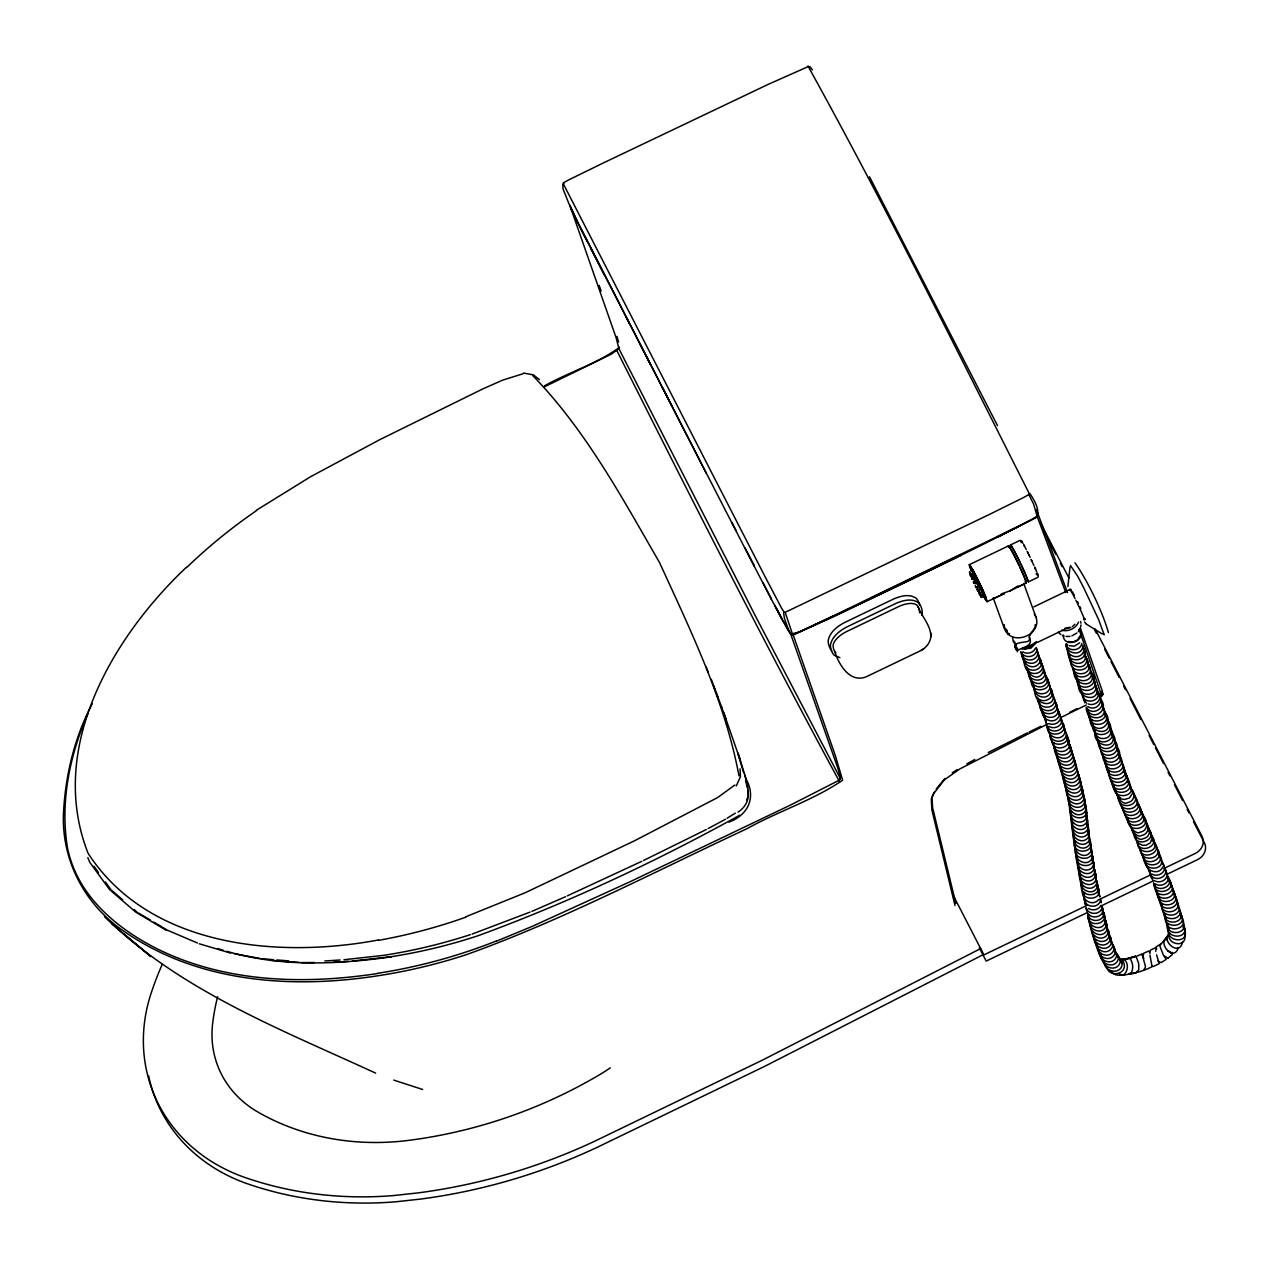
<?xml version="1.0" encoding="UTF-8"?>
<svg xmlns="http://www.w3.org/2000/svg" width="1269" height="1269" viewBox="0 0 1269 1269"><rect width="100%" height="100%" fill="white"/><g stroke="black" fill="none" stroke-linecap="round" stroke-linejoin="round"><path stroke-width="1.5" d="M930.78 632.93C931.938 640.655 926.846 647.904 919.946 651.013L868.567 675.679C851.102 685.086 839.126 665.606 834.558 651.06A47.778 22.509 -27.3 0 1 833.114 645.239A18.559 8.74 -27.3 0 1 847.026 631.359L898.42 606.693A18.559 8.74 -27.3 0 1 918.137 606.947C921.944 616.861 931.129 625.633 930.764 636.8M973.783 579.536L973.022 577.998L973.91 579.901M1073.193 822.788C1067.419 832.242 1082.52 843.219 1088.342 832.75L1088.421 827.356L1086.454 823.819M978.748 585.326L978.447 582.376L974.259 574.096A15.196 0.809 64.4 0 0 971.673 570.146L971.435 569.892A15.942 1.095 61.6 0 0 971.515 570.273L971.134 569.495A17.576 0.936 64.4 0 1 970.611 567.465L970.706 567.449A17.449 1.126 67.1 0 1 971.578 568.575M1184.802 929.479L1183.803 925.355C1190.465 940.805 1162.341 938.965 1168.146 923.895M1085.788 656.121C1085.455 667.875 1066.388 664.21 1068.752 652.837M1036.916 516.324L1037.994 514.548L1036.218 509.63M1086.867 659.563C1086.216 672.38 1065.532 666.622 1070.179 654.661M1092.672 676.567L1090.832 671.523C1099.049 689.4 1071.084 686.878 1074.24 669.984M1098.161 692.239L1095.464 685.133C1103.697 704.311 1073.78 699.409 1079.173 681.992M1098.478 693.556C1098.843 702.074 1085.058 703.93 1082.441 696.078M1101.952 703.756L1100.112 698.727C1107.615 707.579 1092.022 716.604 1086.645 707.705M1106.6 717.366L1104.744 712.321C1113.96 726.201 1086.772 729.707 1089.31 714.177M1093.957 727.787C1093.926 732.895 1097.209 738.844 1103.031 738.558C1113.738 738.542 1112.358 725.202 1107.076 719.126C1115.292 736.988 1087.327 734.481 1090.483 717.588M1107.298 721.506C1119.258 735.052 1090.372 741.096 1092.799 724.377M1113.563 737.749L1111.707 732.721C1119.94 751.914 1090.023 746.997 1095.417 729.58M1115.879 744.554L1114.023 739.526C1123.255 753.405 1096.051 756.911 1098.605 741.382M1118.195 751.359L1116.355 746.315C1125.349 758.989 1100.493 764.303 1100.969 749.789M975.274 585.532L976.194 587.69L975.528 586.437M973.704 574.27L972.911 573.414A26.427 1.396 64.4 0 0 972.641 572.953M1070.417 565.403L1077.667 576.205A39.022 2.062 64.4 0 1 1084.646 589.752L1098.684 619.748L1104.157 634.754L1102.824 633.58M1074.986 562.77C1087.819 581.154 1102.491 611.515 1108.392 632.485M1149.952 953.479L1150.237 950.243L1155.202 947.88L1156.789 948.784M1015.914 648.364C1011.758 641.622 1025.082 642.86 1028.239 641.194C1030.904 640.163 1028.144 633.707 1030.016 639.068C1032.506 646.016 1023.084 647.016 1019.07 649.76M1014.756 646.111L1016.136 649.902L1014.867 645.556M973.482 581.821L974.243 583.581L973.513 581.995M979.954 594.526L979.287 593.781L981.571 597.445M981.73 597.445L980.493 593.511M973.656 573.81L973.482 573.572A37.784 1.999 64.4 0 1 973.418 573.318L972.593 571.51L973.275 572.842M970.341 574.46C968.041 568.48 972.181 578.838 970.484 575.349M970.071 573.731L969.643 573.049L970.309 573.921M977.082 589.181L977.542 589.974M973.672 578.902L972.958 577.934L973.386 578.95M782.941 620.525L790.873 633.977L793.284 634.627L790.349 633.628L789.191 631.581L784.496 618.701L783.576 612.721M981.587 597.255L980.937 595.827L981.619 596.938M977.32 580.52L977.035 579.822A27.68 1.459 64.4 0 1 977.035 579.647L977.606 580.71M1025.415 664.591L1025.653 661.355M1044.514 671.079L1046.291 677.519C1043.229 689.004 1025.685 682.373 1029.286 671.396M1043.626 712.052L1043.372 715.272L1046.386 721.982M1044.784 715.415L1045.418 721.125M1091.673 722.584L1091.943 719.38M1105.87 760.179C1101.397 777.96 1132.107 774.407 1120.051 758.894M1053.571 745.918L1053.841 742.698M979.509 593.892L979.192 593.575M1169.003 927.623C1163.372 942.01 1190.433 944.913 1184.611 929.273L1182.994 927.084M970.722 574.016L970.166 572.763L970.975 574.571M979.176 591.005L978.399 589.308L979.589 591.798M969.77 573.207L969.468 571.875L972.197 576.713M1070.005 566.91L1067.879 586.579M1080.728 626.712L1080.982 624.951M975.48 582.836L975.813 583.708L975.147 582.471M1088.342 832.75L1088.421 827.356M1035.012 626.315L1035.25 624.681M1100.54 899.134L1100.144 901.831C1097.209 908.065 1087.073 907.541 1084.662 901.133M1072.908 754.547L1072.495 757.276C1067.959 766.444 1054.396 760.543 1055.713 751.185M1141.989 954.288L1143.147 956.461L1143.655 953.241L1148.588 951.1L1149.286 951.798M1182.438 941.963C1180.059 957.223 1159.993 940.995 1169.606 932.874M1100.969 953.162C1098.002 963.806 1115.594 970.563 1118.449 958.492L1118.211 955.747L1115.356 951.258M971.626 575.65L972.213 576.665M978.7 592.353L979.446 593.749L978.732 592.528M1119.797 797.122C1115.61 815.126 1146.526 810.685 1134.074 795.536L1136.723 800.168L1134.074 795.536M977.939 591.132L978.098 591.068M978.97 587.024L978.954 587.024A26.427 1.396 64.4 0 0 978.986 586.928M1099.525 949.783C1096.289 960.443 1113.659 967.581 1116.72 955.541L1113.849 948.229M971.721 575.856L971.213 574.683L971.705 575.476M1096.955 943.041C1094.005 952.749 1108.757 960.601 1113.643 950.465L1114.055 947.705L1111.247 941.63M1076.858 675.187C1073.384 694.777 1104.109 687.988 1090.832 671.523M1104.395 758.37L1104.696 756.784M1109.328 770.378C1104.696 788.319 1135.596 784.512 1123.509 769.125M1095.75 939.583C1092.879 948.704 1106.695 957.381 1112.358 947.118L1112.77 944.358L1110.026 938.299M1094.639 936.141C1091.15 946.626 1108.329 954.05 1111.533 942.375L1108.884 934.92M1165.45 913.49C1160.088 929.971 1189.957 928.448 1180.551 913.347L1182.327 918.455L1180.551 913.347M1060.202 763.383C1057.077 773.011 1071.559 781.085 1076.604 771.124L1076.699 767.079L1074.415 762.257M1061.201 766.825C1058.172 776.406 1072.559 784.528 1077.587 774.582L1078 771.853L1075.398 765.73M1062.185 770.283C1059.044 779.896 1073.463 788.017 1078.555 778.071L1078.967 775.343L1076.382 769.204M1064.104 777.247C1060.9 786.843 1075.271 795.044 1080.411 785.114L1079.871 778.484L1078.269 776.247M1090.626 922.246C1087.025 932.636 1103.887 940.472 1107.345 928.749L1106.409 923.483L1104.807 921.246M1091.578 925.783C1088.263 935.554 1102.983 943.454 1107.948 933.508L1108.345 930.78L1105.759 924.689M1065.008 780.736C1061.566 790.999 1078.079 798.947 1081.68 787.319L1080.776 781.99L1079.173 779.769M1088.818 915.155C1085.233 925.529 1101.825 933.524 1105.489 921.77L1104.569 916.472L1102.967 914.235M1178.092 947.594L1177.791 949.101C1172.762 961.236 1157.74 942.899 1166.719 937.601L1165.481 938.933L1168.257 935.697M1067.578 791.348C1064.294 800.913 1078.491 809.289 1083.758 799.422L1083.631 794.061L1081.696 790.508M1085.518 900.911L1085.217 904.099M1069.101 798.487C1065.754 807.972 1079.776 816.459 1085.138 806.719L1084.123 798.804M1080.49 875.658C1076.921 885.334 1091.403 893.646 1096.559 883.906L1095.512 876.038M1081.854 882.923C1076.588 898.801 1105.172 898.325 1096.876 883.208M1082.552 886.523C1077.349 903.496 1107.869 900.704 1096.622 885.762M1079.189 868.377C1075.208 878.735 1091.99 886.793 1095.591 875.34L1094.861 869.979L1093.228 867.742M1079.84 872.057C1075.779 882.494 1092.736 890.362 1096.257 878.957L1094.846 872.406M1081.172 879.338C1077.318 889.632 1094.084 897.643 1097.606 886.159L1096.194 879.639M1069.751 802.056C1066.594 810.907 1078.46 819.52 1084.979 811.684L1086.042 809.13L1084.725 802.516M1077.333 857.368C1074.256 866.219 1086.153 874.88 1092.625 866.949L1093.688 864.379L1092.323 857.796M1077.936 861.048C1073.923 871.406 1090.706 879.449 1094.306 868.012L1093.592 862.682L1091.975 860.43M1078.555 864.697C1075.017 874.262 1089.262 882.78 1094.576 873.009L1093.561 865.093M1075.604 846.407C1070.084 862.127 1098.811 862.285 1090.579 846.883M1076.175 850.087C1072.194 860.382 1088.913 868.472 1092.498 857.083L1091.15 850.547M1076.746 853.736C1071.353 869.122 1099.906 869.709 1091.721 854.164M1070.306 805.688C1064.929 819.774 1091.245 823.073 1085.899 807.465M1072.987 827.975C1069.83 836.794 1081.616 845.551 1088.152 837.667L1089.214 835.113L1087.914 828.546M1073.479 831.687C1069.735 841.299 1084.154 849.738 1089.357 840.11L1088.421 832.21M1073.986 835.367C1070.862 844.202 1082.679 852.911 1089.183 845.011L1090.261 842.457L1089.595 837.096M617.226 350.212L617.051 350.974C689.813 495.243 762.637 640.068 839.65 781.894M1071.655 816.808C1067.816 826.389 1082.171 834.939 1087.454 825.358L1087.216 818.648M972.276 579.283L971.832 578.22L972.292 579.346M977.812 587.817L977.209 586.722L977.828 587.848M921.611 615.37L922.277 612.816A68.114 32.09 -27.3 0 0 918.645 602.854C911.999 597.889 902.941 600.396 895.993 603.378L846.677 627.045C839.444 630.883 831.893 636.657 830.418 645.207A68.114 32.09 -27.3 0 0 834.05 655.153L839.904 657.643M1037.519 515.23L1037.82 514.072M1036.44 509.63L1038.28 514.675L1037.36 516.943C957.016 558.059 875.467 597.334 793.284 634.627M1164.482 868.884C1163.467 874.5 1156.075 876.895 1151.506 873.881M1081.807 643.589C1080.458 651.156 1068.339 651.917 1065.865 644.684M1082.885 647.016C1080.173 657.913 1064.659 652.107 1065.912 643.954M1091.483 674.553C1090.119 682.119 1077.984 682.896 1075.477 675.679M1096.115 688.147C1094.766 695.713 1082.631 696.491 1080.125 689.273M1099.604 698.347C1098.7 703.343 1092.561 705.77 1088.104 703.946M1167.083 875.531C1166.068 881.146 1158.66 883.525 1154.108 880.512M1137.04 956.065L1142.037 953.987L1145.447 966.375L1144.337 970.135L1138.356 972.117L1136.564 971.578M970.182 573.35L969.817 572.208L970.642 573.858M1034.663 627.901L1029.175 636.657M746.664 800.231L747.711 797.202M975.623 583.423L974.798 581.488L975.655 583.01M970.674 575.38C969.579 573.556 971.578 577.506 970.722 575.349M87.878 713.559C69.668 755.404 60.055 801.834 67.416 847.327C76.489 894.106 114.845 927.147 155.437 947.959C223.836 982.555 303.101 984.871 377.527 973.529M1060.567 718.175C1059.488 723.092 1053.635 725.503 1049.13 723.758M1102.063 907.589C1100.445 915.092 1088.739 915.235 1086.216 908.271M1084.662 892.234L1083.694 896.913L1085.439 904.718M1075.715 841.252C1070.243 850.627 1084.979 861.746 1090.975 851.102L1091.007 845.725L1089.04 842.188M1071.877 811.621C1066.357 820.932 1080.902 832.178 1087.01 821.63L1086.121 813.699M934.285 792.157L931.922 797.598L932.667 807.925L955.843 903.48M1036.773 642.082L1030.793 648.269L1022.068 649.141M1078.555 622.048C1075.922 628.504 1068.165 632.057 1061.519 630.233M1080.189 628.441L1078.269 631.613M980.303 595.32L981.064 596.731M92.32 703.629C74.427 737.559 65.274 775.66 63.45 813.873C61.61 860.794 85.15 905.13 123.918 931.24C197.742 982.761 292.298 989.249 378.828 975.623A486.503 428.414 -20 0 0 466.929 954.462C563.246 919.835 654.09 871.946 746.743 828.8C777.738 811.446 813.524 800.2 842.632 780.197L835.288 755.467L793.204 634.928L790.793 634.278L787.875 629.741M1162.785 866.933C1158.534 876.403 1145.193 870.169 1145.844 862.872M1083.377 651.949C1079.142 661.244 1064.77 655.518 1067.039 645.747M1032.443 519.084L1037.138 516.324C1039.803 508.948 1033.981 499.716 1029.952 493.657M1130.314 958.127L1136.12 956.461L1138.753 963.663L1138.769 969.865L1136.389 972.657L1128.633 973.656M1016.707 649.839L1017.421 650.838L1018.198 649.966M736.274 785.908L740.43 776.739L740.033 768.871M1080.173 635.642L1077.619 639.846L1072.939 642.082L1067.927 641.511M569.876 205.515L616.195 337.951L618.907 348.689L611.214 354.21L544.29 386.902M790.793 634.278L837.794 768.031L840.046 775.502L839.808 779.896L790.206 805.196L630.867 881.352L532.266 926.37L496.433 941.186M619.558 347.262C597.239 363.6 568.924 372.198 544.607 385.776M1080.236 627.695L1102.285 691.018L1102.92 694.54L1101.555 696.173M1035.266 648.507C1033.109 653.138 1026.954 654.455 1022.751 651.838M969.833 572.874L969.722 572.398M1100.905 905.4C1098.764 910.016 1092.482 911.031 1088.405 908.461M1035.726 642.13L1030.349 646.936L1023.147 648.173M1036.472 642.177L1030.634 647.396L1024.797 648.824M936.205 789.048L944.913 778.468M1037.138 516.324L1033.537 503.856L1029.222 495.433M1079.713 642.796L1074.32 646.159L1069.307 645.699M1074.906 624.285L1072.305 626.616M186.353 567.306C111.529 638.021 47.064 749.122 88.1 853.339C149.012 947.15 277.483 958.872 378.384 939.996M1123.62 959.665L1129.775 958.269C1133.09 962.441 1133.883 969.278 1130.616 973.704L1123.271 975.353L1119.591 974.053M976.051 587.484L975.75 586.595M562.817 184.306L562.992 188.811L569.242 204.515M972.181 578.743L971.308 577.252M1098.684 899.515C1092.879 906.843 1081.474 900.371 1082.933 891.71M734.83 785.019L717.604 797.582L634.31 840.887L525.144 892.757L465.802 916.773M738.003 812.112C745.331 807.544 749.931 799.058 747.869 790.381M1166.671 939.536L1164.403 940.123L1159.676 945.627L1163.499 955.43L1167.956 958.19M1167.766 958.349L1172.461 954.447L1172.017 952.289M977.479 590.085L977.876 590.942L976.987 589.149M1076.921 632.993L1071.861 635.88M971.832 578.156L971.816 578.442M1017.928 585.961L1010.298 590.719L1001.352 593.924M980.826 594.336L980.128 593.432L980.921 594.907M563.547 182.546L563.309 184.608M256.354 510.265L310.731 476.636L379.748 439.677L482.617 389.012L502.54 380.177L522.955 373.784M1033.791 643.637L1034.711 643.034M952.305 772.758L957.254 769.569M921.056 650.426L923.784 648.681M979.192 590.926L979.367 591.291M972.657 572.747L972.831 571.875M727.121 818.235L735.29 813.159M739.795 815.19C655.835 861.667 568.306 902.624 478.159 935.697A481.919 424.322 -20 0 1 391.598 956.636L352.211 961.061M728.929 822.153C747.362 815.301 755.959 798.931 746.933 780.53M1037.09 516.8L997.878 537.057M570.098 205.515L576.872 220.885M973.799 572.446A17.576 0.936 64.4 0 1 984.443 594.812A17.576 0.936 64.4 0 1 982.523 593.829L983.665 594.987L982.967 593.337M966.883 763.89L974.814 759.465M973.64 573.62L973.815 573.525A37.927 1.999 64.4 0 0 973.466 572.684M982.967 594.828L983.427 594.622A26.49 1.396 64.4 0 1 984.109 595.843L984.062 595.637A26.427 1.396 64.4 0 1 983.459 594.4L984.268 596.636M708.086 828.578L725.487 819.251M1032.903 644.144L1031.237 645.001M1032.665 519.084L997.704 536.581M988.234 752.517L1027.414 732.863M1037.328 642.447L1069.259 627.156M706.341 829.514L643.526 860.477M1018.293 586.833L1026.209 582.899M980.667 948.577L762.653 1060.012L595.351 1140.91A530.41 467.008 -20 0 1 418.072 1192.892L393.929 1195.525A348.959 307.241 -20 0 1 245.52 1177.68A178.659 157.308 -20 0 1 150.884 994.008A348.959 307.241 -20 0 1 162.21 964.392M982.936 954.796L764.921 1066.23L597.62 1147.128A530.41 467.008 -20 0 1 420.325 1199.11L396.182 1201.743A348.959 307.241 -20 0 1 247.788 1183.898A178.659 157.308 -20 0 1 148.584 1075.715M1009.553 591.18L1026.32 582.883M1020.768 525.255L810.209 627.029M1008.776 633.802L1007.586 633.31M1086.248 705.025L1060.249 717.81M1048.289 723.647L959.824 768.951L944.279 779.912L933.73 793.553L931.287 799.216L931.874 809.892L955.002 905.527M1029.096 732.054L1040.913 726.28M960.427 554.87L870.915 598.143M960.649 555.489L833.543 616.734L793.204 634.928M1069.989 712.115L1076.921 708.736M981.381 589.355L981.857 589.784A37.673 1.999 64.4 0 1 982.254 590.688L983.396 593.416A37.673 1.999 64.4 0 1 983.665 594.082L983.761 594.352M1033.838 606.883L1070.576 589.228M1160.548 944.136L1156.059 946.944L1155.758 951.29M1010.632 544.877L1020.213 540.277M969.262 564.721L1008.474 545.892M981.762 592.004L982.603 591.576L981.587 589.324M1028.477 581.837L1038.058 577.236M1086.883 905.463L983.919 954.891L953.447 895.755M1099.303 899.499L1150.793 874.785M1164.99 867.964L1195.176 853.482A13.959 12.293 -20 0 0 1202.092 836.509L1095.163 628.996M1087.374 912.538L986.187 961.093L979.303 947.753M1101.571 905.717L1153.061 881.003M1167.258 874.182L1197.428 859.7A13.959 12.293 -20 0 0 1204.36 842.727L1193.479 821.63M987.123 601.696L1004.366 593.527M982.983 595.351L984.823 597.842M833.384 615.988L797.947 632.517M979.7 588.261A38.022 1.935 64.3 0 1 980.176 589.165L980.303 589.451M641.749 861.334L567.354 895.866M994.484 598.191L1004.366 593.622M1009.489 633.77L1008.268 634.326L1007.554 632.549M1030.491 645.35L1028.318 646.286M531.917 911.364L565.546 896.691M530.109 912.078L472.1 934.079M1070.75 627.489L1067.372 628.567M983.57 595.637A38.022 2.015 64.4 0 0 983.808 596.018L982.967 594.352A15.942 1.348 66.6 0 0 983.316 595.288L984.57 596.89L982.952 592.258A26.3 1.348 64.3 0 0 982.38 591.402L982.603 591.576M1027.589 646.571L1026.113 647.095M798.058 632.343L792.332 633.691L785.463 613.228M981.46 590.18L982.174 591.259M980.16 592.909L980.334 593.718L979.954 592.94M979.636 586.167L980.429 586.944A27.632 1.459 64.4 0 0 980.572 587.119L980.318 586.405A38.022 2.015 64.4 0 0 979.842 585.358L978.113 581.757M1064.897 628.314L1066.69 627.79M1130.711 974.18L1136.389 972.657M807.972 66.02C885.143 205.404 956.858 350.307 1029.064 493.213L1028.429 494.783L1024.146 497.226L989.598 514.357L785.495 612.181L783.814 611.737L781.418 607.883L764.937 576.412L563.436 184.037L564.086 182.482L568.385 180.039L603.013 163.114L768.078 84.42L808.559 66.464M970.008 574.238L970.753 575.206M973.482 581.614L973.624 582.439M982.603 591.56L981.571 589.498M391.423 956.842C336.935 964.567 280.116 967.089 226.786 951.29M1069.941 636.34L1066.071 636.467M333.35 962.33L348.436 961.315M324.816 960.982L340.124 959.983M343.947 959.745L383.952 955.303A488.835 430.413 -20 0 0 470.323 934.65M809.876 66.543L812.366 69.922M301.213 962.6L314.442 962.536M1119.988 959.316L1124.096 959.332C1128.696 962.854 1128.315 970.959 1123.953 974.56C1119.591 976.067 1113.024 975.433 1110.756 970.722M270.789 960.268L280.29 960.998M284.097 961.283L299.31 962.457M523.542 373.038L533.361 374.863L539.468 379.605M261.636 958.714L273.152 959.634M276.975 959.951L288.491 960.871M234.543 953.812L259.701 958.365M217.618 948.593L223.122 950.211M199.249 943.787L230.657 953.114M422.688 1089.484L393.707 1080.093M1062.454 635.483L1064.215 636.102M1048.813 726.376C1053.381 729.263 1060.519 727.153 1061.725 721.585L1061.455 718.888M1120.273 959.348L1123.255 961.632C1129.41 974.069 1108.646 978.922 1106.473 966.232M375.656 1073.13C281.147 1029.524 180.166 990.772 104.55 916.71M197.472 943.026L167.238 930.129L153.819 922.119M1119.829 959.047L1121.399 959.808M1155.393 883.859C1160.612 887.65 1170.177 883.018 1168.099 876.181M1087.787 706.595C1097.162 712.464 1105.664 699.489 1097.78 691.922L1099.319 695.634M1157.899 961.014L1161.135 962.648L1166.227 959.38L1164.339 956.493M1144.083 969.072L1145.637 969.675L1152.078 966.756L1149.936 955.097M138.718 913.125L150.472 920.12M166.207 930.256L135.831 912.157L109.705 889.68M1102.095 633.881L1086.248 624.047M1116.054 953.606L1120.019 959.063L1120.273 961.823C1117.656 972.736 1101.889 967.993 1102.491 958.063M1017.31 651.806L1017.437 650.934M1117.815 956.794L1122.177 963.092C1122.129 975.671 1103.253 972.514 1104.252 961.156M1152.03 965.852L1153.315 966.518L1159.231 963.647L1156.614 954.891M1060.852 634.611L1058.251 632.216M532.774 375.608C585.279 429.541 622.111 497.654 659.515 562.548C690.939 631.201 725.122 701.265 738.986 775.851M1151.538 876.165C1156.376 881.527 1167.734 877.022 1165.513 869.471M1066.547 643.922L1067.832 644.953M1086.629 703.185L1083.599 699.473L1081.188 690.384M123.664 933.778L150.821 956.556L111.894 923.88M1084.043 656.105L1086.185 657.929C1095.464 671.682 1068.101 675.52 1070.766 659.785M1123.462 771.711L1125.587 773.535C1134.645 786.13 1109.645 791.634 1110.201 776.993M1039.961 662.529L1042.103 664.353L1043.895 669.366C1039.2 686.481 1022.592 671.349 1024.115 659.61M1043.578 672.618L1046.671 676.996L1047.115 682.246C1042.721 691.367 1029.064 685.894 1030.222 676.44M1124.651 775.042C1138.959 786.954 1112.199 797.297 1111.374 780.419M1127.284 781.609C1142.211 796.472 1111.692 802.04 1113.928 785.543M1130.044 788.192C1136.389 791.634 1134.851 801.643 1127.649 802.563C1123.097 806.132 1116.038 794.838 1118.116 797.773M1152.395 840.776C1166.449 850.69 1141.688 863.237 1139.483 847.851M122.601 899.721L111.053 889.807L105.359 881.955M134.149 909.651L137.036 912.125M1084.583 621.921L1085.994 623.809M1026.24 666.685C1029.936 672.427 1040.041 670.857 1041.437 664.052L1038.708 656.612M1033.775 687.766C1035.187 695.269 1046.671 695.793 1049.542 689.067L1049.955 686.323L1048.146 681.247M1037.122 697.062C1042.119 705.263 1056.712 698.013 1051.208 689.257L1052.334 694.492L1051.208 689.257M1054.428 747.996C1058.108 753.643 1068.165 752.327 1069.624 745.538L1066.975 738.05M1087.66 914.79C1087.454 930.415 1112.913 922.896 1102.095 910.666M1087.723 913.268C1091.292 918.883 1101.365 917.931 1102.888 911.142L1102.031 905.812L1102.888 911.142L1102.349 907.129M1087.961 834.859L1088.929 835.89M976.686 579.251L976.686 579.251A27.601 1.459 64.4 0 0 976.575 578.759M1098.082 892.948L1100.033 896.501M1069.164 744.935L1071.797 752.454C1068.91 763.034 1052.921 758.053 1054.618 747.727M1070.259 748.424L1071.845 750.661L1073.923 759.37C1070.846 770.093 1055.396 764.62 1056.791 754.658M1073.4 758.799L1075.985 766.286C1072.908 777.009 1057.458 771.536 1058.885 761.559M1106.742 928.099L1109.36 935.602C1106.489 946.262 1090.547 940.979 1092.228 930.843M1071.306 751.851L1073.923 759.37L1072.908 754.103M1112.532 944.977L1115.34 951.004L1114.912 953.78C1110.534 963.076 1096.955 957.349 1097.939 948.038M1145.32 821.82C1150.444 825.976 1148.255 834.526 1141.735 835.399C1137.183 838.968 1130.124 827.658 1132.202 830.592M1154.933 844.853C1166.528 859.192 1139.974 863.681 1140.434 849.596M1015.977 645.699L1013.138 641.194L1012.71 637.657M1150.237 872.85L1147.16 866.156L1148.08 868.615M980.398 586.897L979.731 585.548A37.594 1.983 64.4 0 1 979.287 584.565L979.081 584.152A27.569 1.443 64.3 0 0 979.018 583.883L979.842 585.358M1038.391 700.837L1037.487 698.347C1037.043 708.943 1054.539 710.577 1054.745 699.869L1052.953 694.809M978.098 581.979L978.066 581.916A37.658 1.903 64.3 0 0 977.622 580.869M93.969 866.283L98.522 872.549M109.293 889.204L89.798 862.349L87.831 857.654M1021.862 541.53L1021.386 540.848L1023.036 543.465M1180.646 915.869C1192.352 929.416 1163.514 935.364 1166.211 918.534M976.162 578.109L975.893 577.284A38.022 2.015 64.4 0 0 975.369 576.221M1084.107 653.503L1086.565 658.23M1061.344 720.919L1064.056 727.042L1061.344 720.919C1072.622 733.276 1046.925 740.89 1046.83 725.424M1062.502 724.377L1065.167 731.864C1062.153 742.651 1046.528 737.352 1047.94 727.232M1068.086 741.493L1070.75 747.6L1068.086 741.493L1070.75 747.6L1070.338 750.344C1067.055 758.005 1053.714 755.531 1054.38 746.838L1054.682 748.9L1052.477 742.508M1088.723 667.113L1090.309 669.334M1091.054 673.902L1092.625 676.123M1095.686 687.497L1097.257 689.733M1098.002 694.302L1099.589 696.522M1102.65 707.896C1114.594 721.22 1085.709 727.756 1088.152 710.783M1104.966 714.701L1106.552 716.922M1109.614 728.295L1111.184 730.532M1111.93 735.1L1113.516 737.321M1116.577 748.694L1118.148 750.915M1118.893 755.499C1130.092 766.476 1106.267 775.978 1104.823 761.527M1121.209 762.288C1133.169 775.613 1104.284 782.148 1106.727 765.175M1045.989 676.805C1057.648 690.13 1029.397 696.38 1031.411 679.756M1056.728 707.356L1059.441 713.432L1056.728 707.356L1059.441 713.432L1059.028 716.192C1054.476 725.392 1041.008 719.729 1042.166 710.275M1057.886 710.735L1060.281 715.478M1059.044 714.098L1060.63 716.335M1174.158 895.153C1186.071 908.461 1157.249 914.981 1159.676 898.055M1042.357 666.653L1045.069 674.109C1042.579 683.848 1028.001 680.818 1027.827 671.269M1168.083 878.196L1170.621 882.907L1168.083 878.196C1179.694 890.346 1153.632 898.436 1153.616 882.812M1169.336 881.574L1171.874 886.285L1169.336 881.574C1181.376 894.819 1152.522 901.529 1154.822 884.556M1160.326 858.145L1163.213 864.141M1161.643 861.461L1164.212 866.14L1161.643 861.461L1163.578 864.935M1166.814 872.802L1164.244 868.123L1165.814 870.344M1129.838 785.701L1132.725 793.093L1129.347 798.027L1124.572 799.486L1121.241 798.915L1117.45 795.917L1116.323 792.919L1116.72 794.489M1138.309 805.387L1140.942 810.019L1138.309 805.387C1150.015 817.41 1124.128 825.77 1123.811 810.193M1130.806 827.293C1128.728 824.374 1135.787 835.668 1140.339 832.099C1148.842 830.656 1147.953 820.012 1142.528 815.237C1154.695 828.34 1125.952 835.414 1127.967 818.426M1146.716 825.12L1149.333 829.767L1146.716 825.12C1151.729 829.339 1149.714 837.794 1143.131 838.698C1138.563 842.251 1131.52 830.957 1133.598 833.892M1136.358 840.459L1135.945 838.888L1138.103 843.124L1142.497 845.328L1145.875 845.265L1150.253 842.997L1152.395 837.667L1148.096 828.403C1159.406 839.174 1135.914 849.088 1133.994 834.732M1150.84 834.97C1162.15 845.741 1138.658 855.639 1136.738 841.284M978.225 581.963L978.462 582.852A27.617 1.459 64.4 0 0 978.605 582.899L977.78 581.535M979.557 585.072L979.969 586.088M1046.957 726.106C1049.574 733.181 1061.36 732.435 1062.867 724.996L1061.154 718.571M1050.383 736.353L1049.955 733.196C1049.336 741.794 1062.613 744.395 1065.912 736.639L1066.325 733.91L1064.58 728.834M1020.815 651.584C1023.449 658.674 1035.155 658.072 1036.725 650.569L1036.44 647.872M1079.475 629.757C1087.311 641.242 1063.232 648.967 1063.184 634.96M1087.85 915.425C1090.404 922.389 1102.111 922.182 1103.729 914.679L1102.206 908.192M971.895 570.352L972.197 570.606A37.673 1.983 64.4 0 1 972.435 570.971L972.911 572.018M1015.739 644.144L1014.232 641.226M982.38 591.164A27.442 1.475 64.5 0 1 982.095 590.704L984.268 595.716M840.49 778.754L755.785 616.702L618.907 348.689M982.872 593.987L983.174 594.447A26.316 1.396 64.4 0 1 983.697 595.605L983.935 595.796A26.379 1.396 64.4 0 1 983.285 594.59L982.888 593.733M973.244 572.414L973.323 572.573A27.68 1.459 64.4 0 0 973.688 573.445L973.561 573.287A27.553 1.459 64.4 0 0 973.164 572.414L973.545 572.842M973.593 575.476L973.64 575.571A26.49 1.396 64.4 0 1 973.894 575.983L973.91 575.888M983.285 595.209L982.952 594.479L983.713 595.938M971.102 568.813L971.705 569.987M972.8 573.747L972.704 572.033M973.815 573.525L974.64 575.047M981.746 589.831L981.905 590.561M1036.107 573.636L1036.725 574.698M1137.563 803.245C1147.382 815.19 1122.24 821.709 1122.399 806.91M1140.387 809.796C1150.126 821.82 1125.143 828.134 1125.206 813.461M1141.783 813.096C1151.522 825.136 1126.539 831.417 1126.618 816.744M1142.528 815.237L1145.161 819.885M981.111 588.245L981.571 589.165M1137.785 803.658L1139.546 806.751L1138.452 804.324M1024.527 546.162L1023.702 544.718L1026.272 549.493M1140.593 810.209L1142.354 813.302L1141.275 810.891M1148.096 828.403L1150.713 833.035L1150.079 831.814M1151.713 836.509L1153.458 839.602L1152.823 838.397M979.018 584.057L978.336 582.614L979.287 584.232M781.958 619.177L788.097 630.36M1156.297 848.2C1167.766 859.256 1143.908 868.726 1142.195 854.465M982.079 590.878L981.968 590.608A37.705 2.015 64.3 0 0 982.206 591.275L983.094 592.702M1039.057 703.264C1039.993 712.052 1053.857 713.606 1055.887 704.66L1054.142 698.204M1085.677 810.003L1086.565 817.902C1081.934 826.69 1068.149 820.297 1070.433 810.954M1086.978 821.17L1088.247 827.753L1087.184 830.291C1081.394 837.429 1069.799 830.719 1071.75 822.106M1164.244 868.123L1166.179 871.597M972.609 569.591L980.731 585.643M1089.468 839.555C1097.574 853.577 1071.004 855.925 1074.177 840.633M1165.545 871.47L1167.464 874.976M971.578 575.269L971.071 574.397M973.735 573.699L974.37 574.46M1083.409 795.155L1084.852 801.722C1081.791 812.192 1065.976 806.592 1068.038 796.504M1015.612 644.953L1016.31 646.286M1098.304 890.394L1099.763 896.929M1081.014 784.369L1082.171 792.253C1077.492 801.294 1064.056 795.171 1065.579 785.844M1081.854 787.954L1083.345 794.489C1080.252 805.149 1064.469 799.47 1066.452 789.397M1100.572 901.085L1101.238 902.291M974.132 574.096L974.893 575.285M1078.285 773.725L1079.887 780.261C1076.731 790.952 1061.296 785.305 1062.835 775.343M1104.823 918.788L1106.394 925.244C1103.269 935.935 1087.803 930.336 1089.389 920.342M1073.32 756.372L1074.97 762.843C1072.099 773.503 1056.173 768.205 1057.838 758.069M1108.741 932.556L1110.454 937.601L1110.042 940.345C1106.045 948.736 1093.339 944.786 1093.307 935.935M1171.509 885.968C1180.535 898.5 1155.805 904.067 1156.107 889.521M1051.763 691.431C1059.472 709.625 1032.601 705.881 1035.044 689.955M771.171 598.809L782.18 619.795M972.419 571.383A27.68 1.523 64.3 0 1 972.165 570.796L972.292 571.002M774.915 605.44L782.085 619.018M775.978 607.613L782.275 619.494M1158.28 851.658L1158.914 852.879L1157.867 850.42M1160.945 858.288C1166.179 871.264 1141.83 871.66 1144.448 857.923M1136.421 799.835C1145.637 812.223 1121.035 818.156 1120.987 803.626M975.1 575.777L975.163 575.888A27.601 1.459 64.4 0 0 975.226 576.269M1028.176 553.268L1027.176 551.333L1029.159 555.267M980.255 589.086L979.287 587.166M1120.019 959.063L1118.132 955.414M763.113 582.852L771.314 598.651M753.849 565.435L771.393 599.412M869.503 176.772L997.482 425.543M981.254 588.515L981.254 588.515A27.442 1.412 64.3 0 0 980.953 588.055M983.427 594.225L984.078 595.288M973.434 576.427L973.751 577.205L973.069 575.46L980.572 589.863M1040.802 523.462L1068.895 577.982M1043.959 531.441L1045.783 534.963M1047.591 538.468L1055.745 554.299M1060.281 563.103L1062.09 566.608M1094.719 629.932L1096.527 633.453M1104.68 649.268L1109.217 658.072M1111.025 661.593L1119.179 677.408M1123.715 686.212L1125.524 689.717M1130.06 698.521L1140.926 719.618M1149.079 735.449L1153.616 744.253M1155.424 747.758L1163.578 763.589M1168.114 772.377L1169.923 775.898M1174.459 784.702L1182.613 800.517M1187.149 809.321L1188.958 812.842M1017.008 647.634L1017.643 648.856M1005.571 628.266L1005.809 629.218M978.018 582.09L980.318 586.564M977.606 581.9L980.303 587.135L979.065 584.898M977.907 582.661L978.685 584.152M974.576 578.95L977.59 584.676M626.331 317.536L629.186 323.214M639.925 344.026L650.664 364.837M662.117 386.902L671.951 405.969M731.801 522.209L736.242 530.823M745.125 548.065L754.23 565.546M754.072 566.037L577.284 221.996M706.294 473.337L571.272 209.353M979.969 586.722L980.493 587.817M979.731 586.833L980.223 587.801M590.624 248.026L604.314 274.913M975.798 580.123L976.115 580.758A37.673 1.983 64.4 0 1 976.48 581.488M1151.078 876.816L1151.808 878.243M1153.632 883.51C1156.995 893.63 1174.92 886.587 1168.289 877.085M975.56 576.57L978.447 582.376M972.689 572.953L972.815 573.223A15.196 0.809 64.4 0 0 973.228 574.254L972.466 572.842L972.99 573.985M1087.089 709.672C1093.592 722.188 1110.47 709.228 1100.112 698.727M1091.721 723.267C1098.224 735.782 1115.118 722.822 1104.744 712.321M1096.368 736.861C1100.699 748.076 1119.131 738.368 1110.343 728.454M1048.368 730.405L1048.876 731.388M581.186 229.451L587.198 241.459M1051.763 740.668C1053.159 753.849 1075.097 747.155 1066.832 735.671M1029.096 555.283L1030.158 557.313M972.117 570.796L972.26 571.082A27.744 1.412 64.4 0 1 972.53 571.732L972.641 571.621M977.146 582.868L977.685 583.962M1133.566 793.268C1142.861 805.72 1118.148 811.557 1118.132 797.059M1032.046 561.453L1031.078 559.407L1033.87 565.419M1021.053 652.488C1021.894 660.737 1033.981 662.862 1037.439 655.343L1037.852 652.599L1036.123 647.539M571.542 209.48L576.697 220.409M1153.14 839.269C1162.087 853.863 1137.024 855.909 1137.706 843.013M979.382 584.819L979.969 585.929M976.654 581.757L975.655 579.647M983.063 594.384L983.047 594.542A15.196 0.809 64.4 0 0 983.126 592.147A15.196 0.809 64.4 0 0 974.386 573.905M1038.28 514.675L1067.499 592.512M1037.36 516.943L1065.77 592.56M1128.062 780.149C1137.563 793.728 1110.201 797.995 1112.596 782.212M981.191 587.388L976.178 576.998A17.449 1.666 65.8 0 0 973.862 572.541A17.576 0.936 64.4 0 0 971.134 569.495M976.226 579.521L976.686 580.52M1158.581 852.546C1167.48 867.155 1142.433 869.138 1143.163 856.242M982.92 594.241L983.364 595.034M1035.536 568.956L1034.774 567.211L1036.789 572.16M1034.711 567.291L1035.488 569.051M1004.017 624.951L1004.556 626.236L1003.938 624.982M1006.84 631.867L1006.46 630.947M1172.73 889.363L1174.602 894.407L1172.73 889.363C1182.073 903.084 1154.711 907.018 1157.28 891.266M1173.936 892.773L1175.792 897.817L1173.936 892.773C1183.168 906.653 1155.98 910.19 1158.486 894.661M983.729 594.669L983.761 594.733A26.348 1.364 64.3 0 0 983.189 593.495M705.976 666.622L708.245 672.078M1073.114 668.192C1072.575 682.532 1097.59 677.662 1088.501 664.734L1090.039 668.43M1077.714 680.184C1075.113 695.523 1102.428 692.493 1093.148 678.328L1094.687 682.04M1102.428 705.532L1104.284 710.561L1102.428 705.532C1111.089 720.443 1085.36 722.569 1086.264 707.134M1109.899 727.153L1111.232 730.96M1118.671 753.12L1120.527 758.148L1118.671 753.12C1127.887 766.999 1100.683 770.505 1103.237 754.976M1176.236 899.594L1178.076 904.654L1176.236 899.594C1185.214 912.3 1160.342 917.535 1160.865 903.02M1083.044 647.571L1084.852 652.615L1083.044 647.571C1092.086 660.261 1066.864 665.622 1067.863 650.934M1037.233 650.918L1038.978 657.342C1036.17 667.97 1020.102 663.148 1021.735 652.774M1056.506 704.993L1058.235 711.417C1055.697 721.22 1041.135 718.016 1041.04 708.514M972.8 573.493L973.18 573.842A37.658 1.983 64.4 0 0 973.101 573.493M1037.741 574.587L1037.36 573.35L1038.264 576.205M1132.202 829.894L1133.328 832.861M1129.41 823.311L1130.536 826.293M1130.806 826.579L1131.932 829.561M1065.706 732.261C1074.351 745.95 1048.035 749.598 1050.209 734.069M1088.501 664.734L1091.197 671.84M1093.148 678.328L1097.32 690.162M1107.076 719.126L1108.916 724.155M1111.707 732.721C1123.89 746.489 1099.176 756.657 1097.479 739.589M1114.023 739.526C1126.761 754.547 1099.144 763.288 1099.763 744.776M1116.355 746.315C1128.522 760.083 1103.808 770.267 1102.126 753.183M1134.978 836.445L1136.088 839.428M1116.736 793.775L1117.846 796.742M1116.466 793.442L1115.292 788.842M1029.032 674.616L1029.984 677.154M1030.142 677.614L1031.094 680.136M1149.397 871.93L1148.461 869.471M1038.423 654.281L1040.231 659.309L1039.819 662.069C1035.266 671.364 1021.91 665.511 1022.893 656.216M1040.881 661.006L1042.69 666.035L1042.277 668.795C1039.422 675.536 1028.001 674.949 1026.526 667.573M1032.617 683.15L1033.616 687.306M711.274 679.359L714.733 688.607M716.113 692.319L722.331 708.959M723.711 712.655L739.827 758.973M713.527 685.53L718.365 698.489M721.125 705.881L725.963 718.825M1032.665 684.768L1034.727 690.273M1049.13 732.276L1050.224 735.274M1097.78 691.922L1099.636 696.967M1151.062 876.118L1151.966 878.592M1038.597 701.345L1039.501 703.803M1143.147 956.461L1142.576 954.954L1143.75 958.618M1023.813 583.692L1035.901 616.94M1006.587 629.932L1006.904 630.82M993.167 597.794L1004.065 627.727M569.654 204.912L571.494 209.972M1101.92 691.764L1102.92 694.54M1079.142 629.424L1101.714 695.983M1109.169 725.043L1110.074 727.549M599.158 285.446L601.109 290.934M1123.953 767.935C1130.695 780.467 1107.234 783.703 1107.916 770.188M1021.355 542.609L1020.815 540.991M1006.745 630.312L1007.094 631.343M1177.997 904.226C1184.754 917.931 1159.231 919.264 1161.944 904.829M1050.002 685.847L1051.129 691.097C1048.146 701.9 1032.522 696.697 1033.838 686.577M984.855 597.525A18.289 0.968 64.4 0 0 986.092 598.175L983.792 592.417A18.289 0.968 64.4 0 0 980.715 585.596M1055.967 702.82L1057.077 708.039L1055.967 702.82C1062.502 716.462 1037.455 717.81 1039.819 703.502M1180.138 911.142C1186.737 923.737 1163.213 926.767 1164.133 913.22M1084.773 702.867L1083.52 697.189M1072.337 666.336C1072.717 677.059 1091.419 675.695 1088.881 665.035M1179.091 907.652C1185.722 920.247 1162.261 923.324 1163.086 909.825M738.193 753.136L746.473 780.641M738.13 754.611L743.666 772.662M616.908 336.428L618.59 342.091M984.506 596.351L984.347 595.827A37.673 1.967 64.5 0 0 984.109 595.415M1084.789 652.203L1085.487 654.804M1082.806 645.239L1083.472 647.84M1183.105 921.817C1189.212 934.73 1165.751 936.871 1167.179 923.531M1086.375 909.207L1086.645 910.285L1086.01 907.652M1080.189 779.801L1081.68 787.319L1080.776 781.99M744.855 774.836L747.917 788.128L748.234 795.695M745.538 780.149L747.282 787.732M1080.569 621.493L1080.934 623.19M1100.778 900.054L1101.318 902.703M1149.714 871.168L1150.158 874.341M1152.3 877.847L1152.744 881.003M1045.64 720.411L1046.068 723.584M1168.781 934.73C1167.892 945.024 1186.912 948.054 1184.818 935.237M1096.273 734.577L1096.321 736.179M1084.678 700.583L1084.725 702.185M1082.362 693.778L1082.394 695.396M1080.03 686.989L1080.078 688.591M1075.398 673.379L1075.43 674.997M1086.787 909.619L1086.819 911.221M1084.424 898.912L1084.456 900.514M496.353 940.995A487.423 429.192 -20 0 1 377.512 973.323M918.137 606.947A47.778 22.509 -27.3 0 1 919.581 612.768M835.906 652.932A18.559 8.74 -27.3 0 1 834.558 651.06M919.628 605.154A68.114 32.09 -27.3 0 0 916.377 598.445C909.73 593.48 900.673 595.97 893.709 598.968L844.393 622.635C837.175 626.458 829.625 632.248 828.149 640.782A68.114 32.09 -27.3 0 0 831.766 650.743M186.622 567.544A489.993 431.841 -26.2 0 1 256.576 510.566M465.929 917.138A489.993 432.523 -26.2 0 1 378.416 940.361M1071.147 589.736A16.909 0.888 64.4 0 1 1071.512 590.275M1072.479 591.893A16.909 0.888 64.4 0 1 1073.066 592.94M1073.733 594.162A16.909 0.888 64.4 0 1 1074.431 595.478M1077.587 601.712A16.909 0.888 64.4 0 1 1078.412 603.409M1080.046 606.836A16.909 0.888 64.4 0 1 1080.807 608.501M1015.803 648.681A67.003 1.634 67.4 0 1 1015.486 647.793M1085.106 618.875A16.909 0.888 64.4 0 1 1084.249 618.431M1075.89 600.253A17.036 0.904 64.4 0 1 1083.139 615.988A17.036 0.904 64.4 0 1 1083.504 618.923M1069.894 590.529A17.036 0.904 64.4 0 1 1075.065 598.603M974.687 575.143A27.68 1.459 64.4 0 1 974.989 575.856M983.475 593.844A26.427 1.396 64.4 0 1 983.094 593.131M985.981 598.175A17.576 0.936 64.4 0 1 984.617 596.953M971.308 569.194A17.576 0.936 64.4 0 1 971.372 567.703A18.289 0.968 64.4 0 0 971.007 568.639M972.228 569.035A17.576 0.936 64.4 0 1 984.189 593.432M984.712 594.701A17.576 0.936 64.4 0 1 985.807 597.572A20.653 1.095 64.4 0 1 982.396 594.066M981.905 592.369A15.196 0.809 64.4 0 1 981.286 591.195M980.112 585.421A15.196 0.809 64.4 0 1 982.666 591.053M971.451 571.018A20.653 1.095 64.4 0 1 973.101 570.685M1008.681 547.161A20.653 1.095 64.4 0 1 1018.452 564.071A20.653 1.095 64.4 0 1 1025.178 581.599M973.037 570.542A20.653 1.095 64.4 0 1 985.823 597.54M973.624 571.986A18.305 0.968 64.4 0 1 984.712 595.288A18.305 0.968 64.4 0 1 982.714 594.273M1010.774 545.718A19.606 1.031 64.4 0 1 1021.291 565.149A19.606 1.031 64.4 0 1 1027.144 580.425M1025.875 581.948A19.606 1.031 64.4 0 1 1025.542 581.757M1008.934 547.351A19.606 1.031 64.4 0 1 1018.88 565.07M1019.832 567.069A19.606 1.031 64.4 0 1 1025.796 581.234M1003.811 626.394A17.417 15.339 -20 0 0 1009.093 634.976A14.705 12.944 -20 0 0 1015.486 637.625C1023.179 638.719 1031.3 634.976 1035.171 628.171A14.705 12.944 -20 0 0 1036.836 621.651A17.417 15.339 -20 0 0 1034.283 614.006M971.229 569.924A18.305 0.968 64.4 0 1 970.848 568.924A18.305 0.968 64.4 0 1 971.308 567.957A18.305 0.968 64.4 0 1 973.688 572.113M1010.695 546.257A20.605 1.095 64.4 0 1 1020.435 563.119A20.605 1.095 64.4 0 1 1027.144 580.599M217.649 996.72A237.287 208.925 -20 0 0 212.558 1024.305A111.672 98.316 -20 0 0 257.702 1111.93A237.287 208.925 -20 0 0 408.666 1140.371A442.484 389.583 -20 0 0 598.825 1075.16A174.472 153.628 -20 0 0 610.294 1067.848M1086.676 812.509L1086.565 817.902L1086.676 812.509M1087.105 816.189L1087.01 821.63L1087.105 816.189M1087.549 819.948L1087.454 825.358L1087.549 819.948M1135.501 956.255L1130.568 957.698L1135.501 956.255M1128.855 958.19L1124.128 959.142L1129.775 958.269L1128.855 958.19M1122.637 959.412L1119.559 959.903L1124.096 959.332L1122.637 959.412M1170.986 952.829L1167.813 950.576L1170.986 952.829M1160.564 857.067L1158.994 854.846L1161.579 859.51L1160.564 857.067M1142.671 814.175L1141.117 811.954L1143.75 816.601L1142.671 814.175M1145.479 820.742L1143.924 818.521L1146.541 823.169L1145.479 820.742M1151.031 833.907L1149.476 831.687L1152.093 836.334L1151.031 833.907M1122.177 963.092L1119.892 958.603L1122.177 963.092M1114.404 948.466L1113.468 946.008L1115.34 951.004L1114.404 948.466M1087.136 660.451L1086.185 657.929L1088.025 662.957L1087.136 660.451M1126.539 776.057L1125.587 773.535L1127.443 778.531L1126.539 776.057M1098.557 889.315L1098.24 887.999L1099.033 893.328L1098.557 889.315M1104.887 917.788L1104.569 916.472L1105.489 921.77L1104.887 917.788M1104.014 914.219L1103.697 912.903L1104.585 918.233L1104.014 914.219M1103.173 910.714L1102.856 909.397L1103.729 914.679L1103.173 910.714M1079.253 776.263L1078.936 774.931L1079.887 780.261L1079.253 776.263M1106.727 924.8L1106.409 923.483L1107.345 928.749L1106.727 924.8M1105.791 921.31L1105.473 919.993L1106.394 925.244L1105.791 921.31M1074.272 758.91L1073.971 757.577L1074.97 762.843L1074.272 758.91M1075.303 762.368L1075.002 761.035L1075.985 766.286L1075.303 762.368M1071.068 748.504L1070.766 747.171L1071.797 752.454L1071.068 748.504M1108.646 931.668L1108.345 930.336L1109.36 935.602L1108.646 931.668M1068.879 741.604L1068.577 740.287L1069.624 745.538L1068.879 741.604M1064.39 727.93L1064.088 726.598L1065.167 731.864L1064.39 727.93M1110.787 938.473L1110.47 937.156L1111.533 942.375L1110.787 938.473M1047.877 680.358L1047.575 679.042L1048.702 684.292L1047.877 680.358M1040.596 660.181L1040.294 658.849L1041.437 664.052L1040.596 660.181M1083.06 791.824L1082.505 789.144L1083.345 794.489L1083.06 791.824M1084.567 799.058L1084.075 796.361L1084.852 801.722L1084.567 799.058M1097.32 883.494L1096.844 880.845L1097.606 886.159L1097.32 883.494M1095.956 876.308L1095.512 873.595L1096.257 878.957L1095.956 876.308M1095.306 872.675L1094.861 869.979L1095.591 875.34L1095.306 872.675M1094.005 865.363L1093.592 862.682L1094.306 868.012L1094.005 865.363M1093.402 861.746L1092.974 859.002L1093.688 864.379L1093.402 861.746M1092.197 854.434L1091.8 851.737L1092.498 857.083L1092.197 854.434M1085.741 806.513L1085.392 803.705L1086.042 809.13L1085.741 806.513M1088.913 832.48L1088.58 829.752L1089.214 835.113L1088.913 832.48M1184.913 931.874L1184.611 929.273L1185.072 935.174L1184.913 931.874"/></g></svg>
